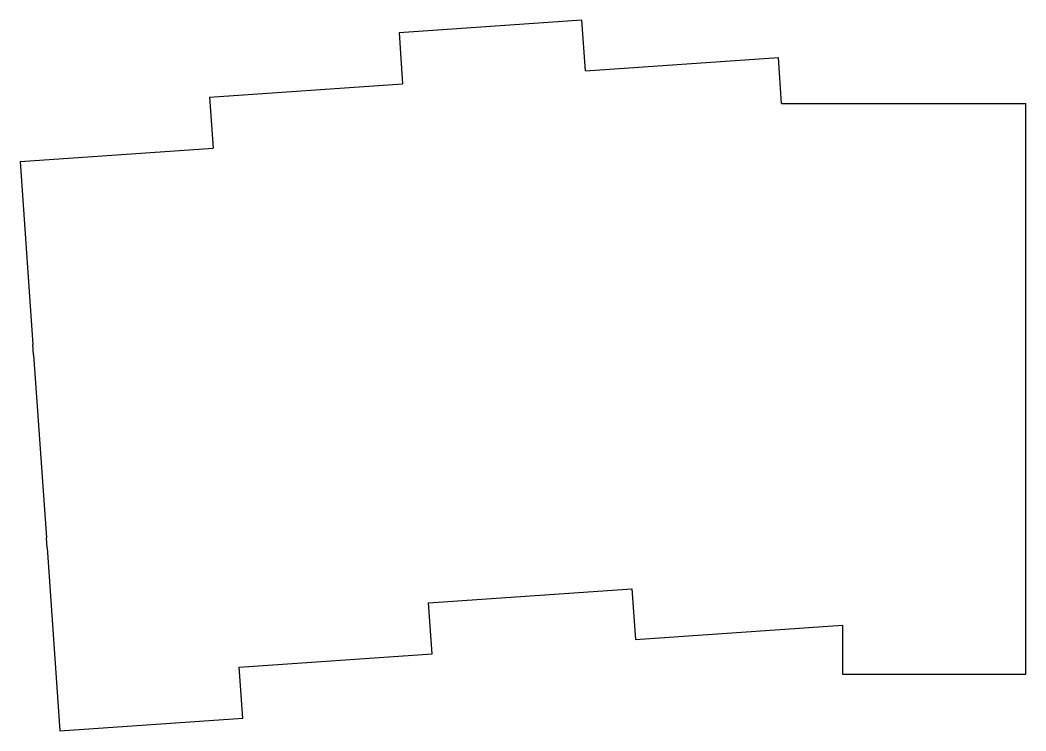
# Model space of a CAD drawing. Header units: millimetres. Extents: x 267.9 to 366.7, y -14.6 to 55.2.
import ezdxf

# ---------------------------------------------------------------- set-up
doc = ezdxf.new("R2010")
doc.units = ezdxf.units.MM

msp = doc.modelspace()

# ---------------------------------------------------------------- linework, layer by layer
at = {"linetype": 'CONTINUOUS'}
for p, q in [((323.073, 55.176), (305.116, 53.92)), ((323.421, 50.188), (323.073, 55.176)), ((305.116, 53.92), (305.465, 48.932)), ((323.421, 50.188), (342.375, 51.513)), ((342.691, 47), (342.375, 51.513)), ((286.511, 47.607), (305.465, 48.932)), ((286.511, 47.607), (286.86, 42.619)), ((342.691, 47), (366.675, 47)), ((366.675, -9), (366.675, 47)), ((267.906, 41.294), (286.86, 42.619)), ((267.906, 41.294), (269.162, 23.338)), ((269.232, 22.34), (269.162, 23.338)), ((269.232, 22.34), (270.487, 4.384)), ((270.557, 3.386), (270.487, 4.384)), ((270.557, 3.386), (271.813, -14.57)), ((308.025, -2.013), (327.976, -0.618)), ((327.976, -0.618), (328.325, -5.606)), ((308.374, -7.001), (308.025, -2.013)), ((328.325, -5.606), (348.675, -4.183)), ((348.675, -4.183), (348.675, -9)), ((289.42, -8.326), (308.374, -7.001)), ((289.769, -13.314), (289.42, -8.326)), ((348.675, -9), (366.675, -9)), ((271.813, -14.57), (289.769, -13.314))]:
    msp.add_line(p, q, dxfattribs=at)

doc.saveas('drawing.dxf')
